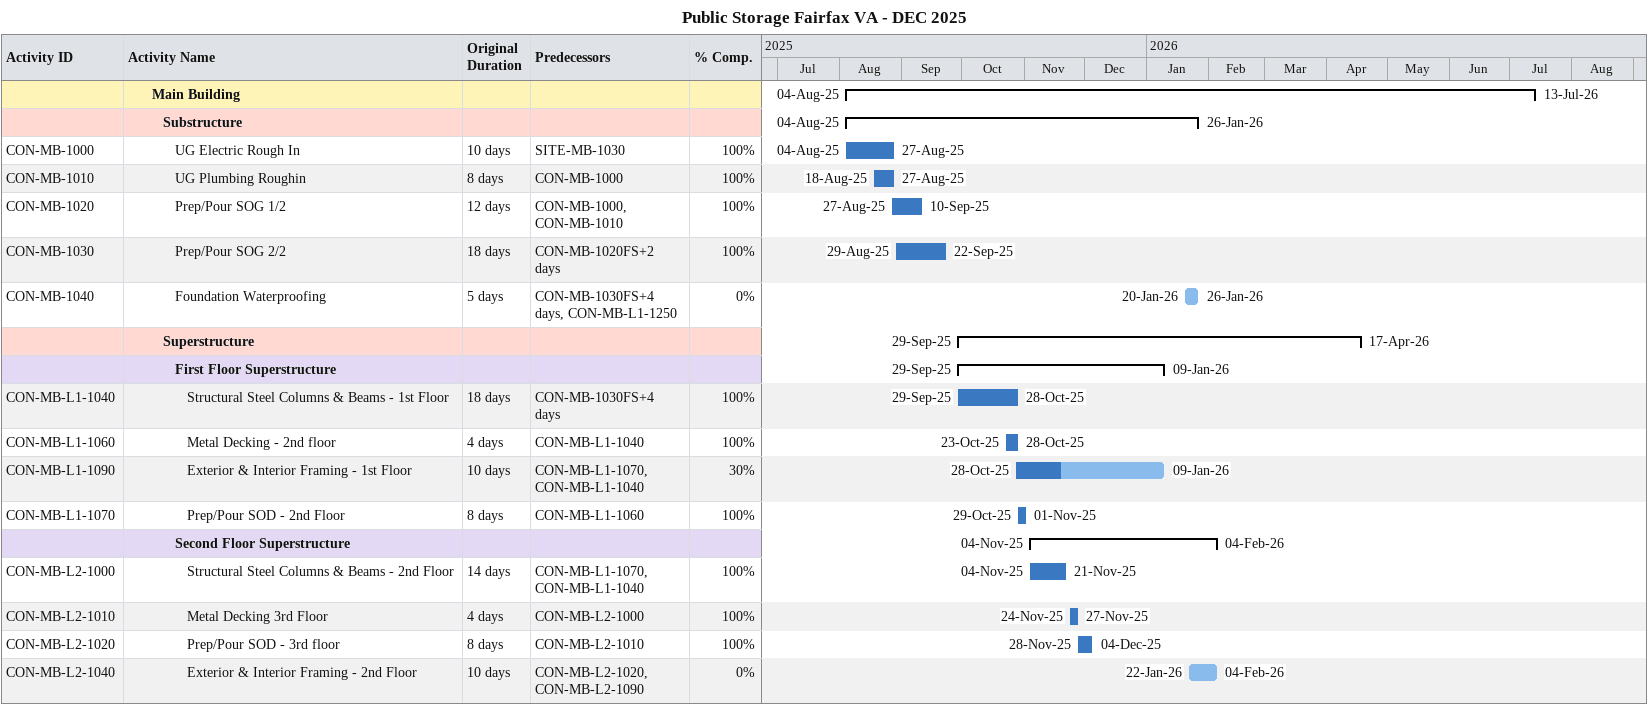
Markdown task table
Public Storage Fairfax VA - DEC 2025

| ID | Level | Task | Original duration | Start | Finish | Predecessors | % complete |
|---|---|---|---|---|---|---|---|
|  | 3 | **Main Building** |  | 2025-08-04 | 2026-07-13 |  |  |
|  | 4 | **Substructure** |  | 2025-08-04 | 2026-01-26 |  |  |
| CON-MB-1000 | 5 | UG Electric Rough In | 10d | 2025-08-04 | 2025-08-27 | SITE-MB-1030 | 100 |
| CON-MB-1010 | 5 | UG Plumbing Roughin | 8d | 2025-08-18 | 2025-08-27 | CON-MB-1000 | 100 |
| CON-MB-1020 | 5 | Prep/Pour SOG 1/2 | 12d | 2025-08-27 | 2025-09-10 | CON-MB-1000, CON-MB-1010 | 100 |
| CON-MB-1030 | 5 | Prep/Pour SOG 2/2 | 18d | 2025-08-29 | 2025-09-22 | CON-MB-1020FS+2d | 100 |
| CON-MB-1040 | 5 | Foundation Waterproofing | 5d | 2026-01-20 | 2026-01-26 | CON-MB-1030FS+4d, CON-MB-L1-1250 | 0 |
|  | 4 | **Superstructure** |  | 2025-09-29 | 2026-04-17 |  |  |
|  | 5 | **First Floor Superstructure** |  | 2025-09-29 | 2026-01-09 |  |  |
| CON-MB-L1-1040 | 6 | Structural Steel Columns & Beams - 1st Floor | 18d | 2025-09-29 | 2025-10-28 | CON-MB-1030FS+4d | 100 |
| CON-MB-L1-1060 | 6 | Metal Decking - 2nd floor | 4d | 2025-10-23 | 2025-10-28 | CON-MB-L1-1040 | 100 |
| CON-MB-L1-1090 | 6 | Exterior & Interior Framing - 1st Floor | 10d | 2025-10-28 | 2026-01-09 | CON-MB-L1-1070, CON-MB-L1-1040 | 30 |
| CON-MB-L1-1070 | 6 | Prep/Pour SOD - 2nd Floor | 8d | 2025-10-29 | 2025-11-01 | CON-MB-L1-1060 | 100 |
|  | 5 | **Second Floor Superstructure** |  | 2025-11-04 | 2026-02-04 |  |  |
| CON-MB-L2-1000 | 6 | Structural Steel Columns & Beams - 2nd Floor | 14d | 2025-11-04 | 2025-11-21 | CON-MB-L1-1070, CON-MB-L1-1040 | 100 |
| CON-MB-L2-1010 | 6 | Metal Decking 3rd Floor | 4d | 2025-11-24 | 2025-11-27 | CON-MB-L2-1000 | 100 |
| CON-MB-L2-1020 | 6 | Prep/Pour SOD - 3rd floor | 8d | 2025-11-28 | 2025-12-04 | CON-MB-L2-1010 | 100 |
| CON-MB-L2-1040 | 6 | Exterior & Interior Framing - 2nd Floor | 10d | 2026-01-22 | 2026-02-04 | CON-MB-L2-1020, CON-MB-L2-1090 | 0 |
